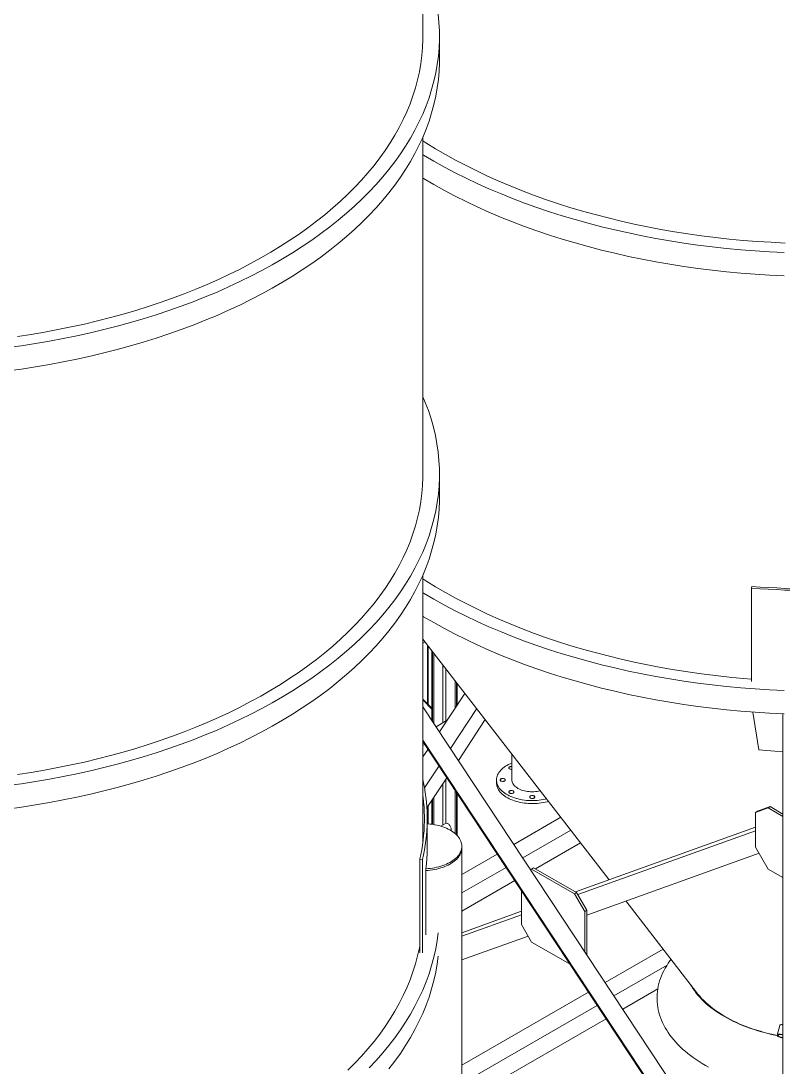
# Model space of a CAD drawing. Header units: millimetres. Extents: x 26816 to 90584, y 11074 to 56542.
# Drawn here: x 42086 to 44217, y 41808 to 44733 of the extents above; entities that cross this region are included whole.
import ezdxf

# ---------------------------------------------------------------- set-up
doc = ezdxf.new("R2010")
doc.units = ezdxf.units.MM
doc.layers.add('MAU_CAM', color=30, linetype='Continuous')

msp = doc.modelspace()

# ---------------------------------------------------------------- linework, layer by layer
at = {"layer": 'MAU_CAM', "linetype": 'Continuous', "lineweight": 0}
for p, q in [((43210.5, 44690.6), (43210.5, 45634)), ((43256.5, 44625.2), (43256.5, 44690.6)), ((43210.5, 43465.8), (43210.5, 44409.1)), ((43256.5, 43400.4), (43256.5, 43465.8)), ((43210.5, 42439), (43210.5, 43184.3)), ((44129.4, 43147.2), (44130.5, 43151.8)), ((44129.4, 42885.9), (44129.4, 43147.2)), ((43210.5, 43004.5), (43731.5, 42331.7)), ((43210.5, 42993.1), (43216.6, 42996.6)), ((43223.3, 42823.8), (43223.3, 42987.9)), ((43225.1, 42822), (43225.1, 42985.7)), ((43235.3, 42972.4), (43235.3, 42777.6)), ((43236.7, 42970.6), (43236.7, 42775.5)), ((43241, 42965.1), (43241, 42769.1)), ((43266.4, 42932.2), (43266.4, 42770.8)), ((43274.9, 42921.3), (43274.9, 42775.4)), ((43300.4, 42888.4), (43300.4, 42811.4)), ((43304.6, 42882.9), (43304.6, 42817.8)), ((43306, 42881.1), (43306, 42819.9)), ((43235.3, 42811.4), (43210.5, 42837)), ((43235.3, 42809.1), (43210.5, 42834.6)), ((43256.7, 42745.2), (43327.9, 42852.9)), ((44217.2, 41291.3), (43210.5, 42815.2)), ((43287.5, 42698.7), (43361.1, 42810.1)), ((44150, 42694.7), (44132.4, 42800.6)), ((43273.2, 42774.7), (43247.2, 42759.7)), ((43309.4, 42665.6), (43384.7, 42779.6)), ((44217.2, 42795.7), (44217.2, 40983.4)), ((44194.9, 41232), (43210.5, 42722.1)), ((44193.5, 41230.9), (43210.5, 42718.9)), ((43210.5, 42718.3), (44193.3, 41230.6)), ((43210.5, 42707.3), (43215.7, 42710.3)), ((43210.5, 42675.3), (43224.7, 42696.8)), ((43223.3, 42694.7), (43223.3, 42698.8)), ((43458.9, 42683.7), (43458.9, 42610.7)), ((43215, 42589), (43255.5, 42650.2)), ((43221.6, 42532.7), (43277.3, 42617.1)), ((43266.4, 42600.6), (43266.4, 42485)), ((43274.9, 42613.4), (43274.9, 42489.6)), ((43416.1, 42610.7), (43416.1, 42602.5)), ((43300.4, 42582.2), (43300.4, 42460.8)), ((43304.6, 42575.7), (43304.6, 42456.9)), ((43306, 42573.6), (43306, 42455.4)), ((43223.3, 42488.2), (43223.3, 42535.3)), ((43225.1, 42488.1), (43225.1, 42537.9)), ((43235.3, 42553.5), (43235.3, 42486.9)), ((43236.7, 42555.6), (43236.7, 42486.7)), ((43241, 42562.1), (43241, 42486.1)), ((44146.1, 42523.4), (44181.4, 42536.1)), ((44181.4, 42536.1), (44175.8, 42532.9)), ((44181.4, 42536.1), (44217.2, 42515.5)), ((43464.7, 42430.4), (43596.3, 42506.4)), ((44140.4, 42520.2), (44175.8, 42532.9)), ((44146.1, 42523.4), (44140.4, 42520.2)), ((44140.4, 42422.9), (44140.4, 42520.2)), ((44175.8, 42532.9), (44217.2, 42508.9)), ((43222.5, 42425.5), (43222.5, 42502.2)), ((43273.2, 42488.9), (43260.4, 42481.5)), ((44140.4, 42478.6), (43636.6, 42297.6)), ((43489.3, 42393.2), (43623.8, 42470.8)), ((44140.4, 42468.8), (43643.2, 42290.3)), ((43319.1, 42420.6), (43319.1, 42425.5)), ((43319.1, 40303.9), (43319.1, 42420.6)), ((43524.8, 42362.2), (43651.3, 42435.3)), ((44175.8, 42361.6), (44140.4, 42422.9)), ((43209.5, 42388.3), (43201.6, 42388.9)), ((43201.6, 42388.9), (43201.6, 42127.6)), ((43209.5, 42127), (43209.5, 42388.3)), ((43319.1, 42346.3), (43418.3, 42403.6)), ((44150.1, 42406.1), (43668.5, 42233.1)), ((43218.5, 42362.4), (43218.5, 42357.5)), ((43319.1, 42294.9), (43442.9, 42366.4)), ((43511.3, 42359.9), (43514.3, 42361.7)), ((43520, 42365), (43514.3, 42361.7)), ((43514.3, 42361.7), (43634.5, 42292.3)), ((43520, 42365), (43640.2, 42295.6)), ((44217.2, 42337.7), (44175.8, 42361.6)), ((43218.5, 42357.5), (43218.5, 42177.9)), ((43319.1, 42243.5), (43467.5, 42329.2)), ((43486, 42301.2), (43486, 42206.5)), ((43640.2, 42295.6), (43634.5, 42292.3)), ((43634.5, 42292.3), (43662.8, 42243.3)), ((43640.2, 42295.6), (43668.5, 42246.6)), ((43777.6, 42272.3), (43976.7, 42015.2)), ((43486, 42243.6), (43319.1, 42183.6)), ((43668.5, 42246.6), (43662.8, 42243.3)), ((43662.8, 42243.3), (43662.8, 42130.6)), ((43668.5, 42246.6), (43668.5, 42122)), ((43486, 42233.8), (43319.1, 42173.9)), ((43486, 42206.5), (43514.3, 42157.6)), ((43504.6, 42174.3), (43319.1, 42107.7)), ((43514.3, 42157.6), (43622, 42095.4)), ((43719.7, 42044.4), (43881.7, 42137.9)), ((43744.3, 42007.2), (43893.2, 42093.1)), ((43319.1, 41813.1), (43673.3, 42017.6)), ((43768.9, 41969.9), (43866.9, 42026.5)), ((43319.1, 41761.7), (43697.9, 41980.4)), ((43328.4, 41715.7), (43722.5, 41943.2)), ((44207.9, 41924.5), (44201.1, 41897.5))]:
    msp.add_line(p, q, dxfattribs=at)
at = {"layer": 'MAU_CAM', "linetype": 'Continuous', "lineweight": 0, "flags": 128}
for points in [[(42048.2, 43819.6), (42087.8, 43825.1), (42127, 43831.1), (42166, 43837.7), (42204.7, 43844.9), (42243, 43852.7), (42281, 43861.1), (42318.6, 43870), (42355.7, 43879.5), (42392.4, 43889.6), (42428.6, 43900.2), (42464.4, 43911.4), (42499.6, 43923.1), (42534.3, 43935.3), (42568.4, 43948.1), (42601.9, 43961.4), (42634.8, 43975.1), (42667, 43989.4), (42698.6, 44004.2), (42729.5, 44019.4), (42759.7, 44035.1), (42789.2, 44051.2), (42817.9, 44067.8), (42845.9, 44084.8), (42873.1, 44102.3), (42899.5, 44120.1), (42925, 44138.4), (42949.8, 44157), (42973.6, 44176), (42996.6, 44195.3), (43018.7, 44215), (43039.9, 44235), (43060.2, 44255.3), (43079.6, 44276), (43098, 44296.9), (43115.4, 44318.1), (43131.9, 44339.5), (43147.4, 44361.2), (43161.9, 44383.1), (43175.4, 44405.3), (43187.8, 44427.6), (43199.3, 44450.1), (43209.7, 44472.8), (43219.1, 44495.6), (43227.5, 44518.5), (43234.8, 44541.6), (43241.1, 44564.8), (43246.3, 44588.1), (43250.4, 44611.4), (43253.5, 44634.8), (43255.5, 44658.2), (43256.4, 44681.7), (43256.3, 44705.1), (43255.1, 44728.6), (43252.8, 44752)], [(42076.5, 43850.8), (42114.6, 43856.7), (42152.5, 43863.1), (42190, 43870.1), (42227.2, 43877.6), (42264, 43885.7), (42300.5, 43894.4), (42336.5, 43903.7), (42372.1, 43913.4), (42407.3, 43923.7), (42441.9, 43934.6), (42476.1, 43945.9), (42509.8, 43957.8), (42542.8, 43970.2), (42575.4, 43983.1), (42607.3, 43996.4), (42638.6, 44010.3), (42669.2, 44024.6), (42699.2, 44039.4), (42728.5, 44054.6), (42757.1, 44070.3), (42785, 44086.4), (42812.1, 44102.9), (42838.5, 44119.8), (42864.1, 44137.1), (42888.9, 44154.8), (42912.9, 44172.9), (42936, 44191.3), (42958.4, 44210.1), (42979.8, 44229.2), (43000.4, 44248.6), (43020, 44268.3), (43038.8, 44288.3), (43056.7, 44308.6), (43073.6, 44329.2), (43089.6, 44350), (43104.6, 44371), (43118.7, 44392.3), (43131.8, 44413.7), (43143.9, 44435.4), (43155, 44457.2), (43165.1, 44479.2), (43174.3, 44501.4), (43182.4, 44523.7), (43189.4, 44546.1), (43195.5, 44568.5), (43200.6, 44591.1), (43204.6, 44613.8), (43207.6, 44636.5), (43209.5, 44659.2), (43210.4, 44682), (43210.5, 44690.6)], [(42048.2, 43754.3), (42087.8, 43759.7), (42127, 43765.8), (42166, 43772.4), (42204.7, 43779.6), (42243, 43787.4), (42281, 43795.7), (42318.6, 43804.7), (42355.7, 43814.2), (42392.4, 43824.3), (42428.6, 43834.9), (42464.4, 43846.1), (42499.6, 43857.8), (42534.3, 43870), (42568.4, 43882.8), (42601.9, 43896), (42634.8, 43909.8), (42667, 43924.1), (42698.6, 43938.8), (42729.5, 43954.1), (42759.7, 43969.8), (42789.2, 43985.9), (42817.9, 44002.5), (42845.9, 44019.5), (42873.1, 44037), (42899.5, 44054.8), (42925, 44073), (42949.8, 44091.7), (42973.6, 44110.6), (42996.6, 44130), (43018.7, 44149.7), (43039.9, 44169.7), (43060.2, 44190), (43079.6, 44210.7), (43098, 44231.6), (43115.4, 44252.8), (43131.9, 44274.2), (43147.4, 44295.9), (43161.9, 44317.8), (43175.4, 44339.9), (43187.8, 44362.3), (43199.3, 44384.8), (43209.7, 44407.4), (43219.1, 44430.3), (43227.5, 44453.2), (43234.8, 44476.3), (43241.1, 44499.5), (43246.3, 44522.8), (43250.4, 44546.1), (43253.5, 44569.5), (43255.5, 44592.9), (43256.4, 44616.4), (43256.5, 44625.2)], [(43210.5, 44397.7), (43218.6, 44392.5), (43245.6, 44375.9), (43273.3, 44359.7), (43301.7, 44343.9), (43330.9, 44328.6), (43360.7, 44313.7), (43391.2, 44299.3), (43422.3, 44285.3), (43454.1, 44271.8), (43486.4, 44258.8), (43519.4, 44246.3), (43552.9, 44234.3), (43586.9, 44222.8), (43621.5, 44211.9), (43656.5, 44201.4), (43692, 44191.5), (43728, 44182.2), (43764.3, 44173.4), (43801.1, 44165.1), (43838.2, 44157.4), (43875.6, 44150.3), (43913.4, 44143.7), (43951.4, 44137.7), (43989.7, 44132.3), (44028.3, 44127.5), (44067, 44123.3), (44105.9, 44119.6), (44145, 44116.6), (44184.2, 44114.1), (44223.5, 44112.2)], [(43210.5, 44358.7), (43212.4, 44357.5), (43241, 44340.8), (43270.3, 44324.5), (43300.3, 44308.7), (43331.1, 44293.4), (43362.5, 44278.5), (43394.6, 44264.1), (43427.3, 44250.2), (43460.7, 44236.8), (43494.6, 44223.9), (43529.2, 44211.6), (43564.3, 44199.7), (43599.9, 44188.4), (43636, 44177.7), (43672.6, 44167.5), (43709.6, 44157.8), (43747.1, 44148.7), (43785, 44140.2), (43823.2, 44132.3), (43861.8, 44124.9), (43900.7, 44118.2), (43939.9, 44112), (43979.4, 44106.4), (44019.1, 44101.5), (44059, 44097.1), (44099.1, 44093.3), (44139.4, 44090.2), (44179.8, 44087.7), (44220.3, 44085.7)], [(43210.5, 44293.3), (43212.4, 44292.2), (43241, 44275.5), (43270.3, 44259.2), (43300.3, 44243.4), (43331.1, 44228.1), (43362.5, 44213.2), (43394.6, 44198.8), (43427.3, 44184.9), (43460.7, 44171.5), (43494.6, 44158.6), (43529.2, 44146.2), (43564.3, 44134.4), (43599.9, 44123.1), (43636, 44112.3), (43672.6, 44102.1), (43709.6, 44092.5), (43747.1, 44083.4), (43785, 44074.9), (43823.2, 44067), (43861.8, 44059.6), (43900.7, 44052.9), (43939.9, 44046.7), (43979.4, 44041.1), (44019.1, 44036.1), (44059, 44031.8), (44099.1, 44028), (44139.4, 44024.9), (44179.8, 44022.3), (44220.3, 44020.4)], [(42048.2, 42594.8), (42087.8, 42600.2), (42127, 42606.3), (42166, 42612.9), (42204.7, 42620.1), (42243, 42627.9), (42281, 42636.3), (42318.6, 42645.2), (42355.7, 42654.7), (42392.4, 42664.8), (42428.6, 42675.4), (42464.4, 42686.6), (42499.6, 42698.3), (42534.3, 42710.5), (42568.4, 42723.3), (42601.9, 42736.6), (42634.8, 42750.3), (42667, 42764.6), (42698.6, 42779.4), (42729.5, 42794.6), (42759.7, 42810.3), (42789.2, 42826.4), (42817.9, 42843), (42845.9, 42860), (42873.1, 42877.5), (42899.5, 42895.3), (42925, 42913.6), (42949.8, 42932.2), (42973.6, 42951.2), (42996.6, 42970.5), (43018.7, 42990.2), (43039.9, 43010.2), (43060.2, 43030.5), (43079.6, 43051.2), (43098, 43072.1), (43115.4, 43093.3), (43131.9, 43114.7), (43147.4, 43136.4), (43161.9, 43158.3), (43175.4, 43180.4), (43187.8, 43202.8), (43199.3, 43225.3), (43209.7, 43248), (43219.1, 43270.8), (43227.5, 43293.7), (43234.8, 43316.8), (43241.1, 43340), (43246.3, 43363.3), (43250.4, 43386.6), (43253.5, 43410), (43255.5, 43433.4), (43256.4, 43456.9), (43256.3, 43480.3), (43255.1, 43503.8), (43252.8, 43527.2), (43249.5, 43550.6), (43245.1, 43573.9), (43239.6, 43597.2), (43233.1, 43620.3), (43225.6, 43643.4), (43216.9, 43666.3), (43210.5, 43681.8)], [(42076.5, 42626), (42114.6, 42631.8), (42152.5, 42638.3), (42190, 42645.3), (42227.2, 42652.8), (42264, 42660.9), (42300.5, 42669.6), (42336.5, 42678.8), (42372.1, 42688.6), (42407.3, 42698.9), (42441.9, 42709.8), (42476.1, 42721.1), (42509.8, 42733), (42542.8, 42745.4), (42575.4, 42758.2), (42607.3, 42771.6), (42638.6, 42785.5), (42669.2, 42799.8), (42699.2, 42814.6), (42728.5, 42829.8), (42757.1, 42845.4), (42785, 42861.5), (42812.1, 42878.1), (42838.5, 42895), (42864.1, 42912.3), (42888.9, 42930), (42912.9, 42948), (42936, 42966.5), (42958.4, 42985.2), (42979.8, 43004.3), (43000.4, 43023.8), (43020, 43043.5), (43038.8, 43063.5), (43056.7, 43083.8), (43073.6, 43104.4), (43089.6, 43125.2), (43104.6, 43146.2), (43118.7, 43167.5), (43131.8, 43188.9), (43143.9, 43210.6), (43155, 43232.4), (43165.1, 43254.4), (43174.3, 43276.6), (43182.4, 43298.9), (43189.4, 43321.2), (43195.5, 43343.7), (43200.6, 43366.3), (43204.6, 43389), (43207.6, 43411.7), (43209.5, 43434.4), (43210.4, 43457.1), (43210.5, 43465.8)], [(42048.2, 42529.5), (42087.8, 42534.9), (42127, 42540.9), (42166, 42547.6), (42204.7, 42554.8), (42243, 42562.6), (42281, 42570.9), (42318.6, 42579.9), (42355.7, 42589.4), (42392.4, 42599.5), (42428.6, 42610.1), (42464.4, 42621.2), (42499.6, 42633), (42534.3, 42645.2), (42568.4, 42658), (42601.9, 42671.2), (42634.8, 42685), (42667, 42699.3), (42698.6, 42714), (42729.5, 42729.3), (42759.7, 42745), (42789.2, 42761.1), (42817.9, 42777.7), (42845.9, 42794.7), (42873.1, 42812.1), (42899.5, 42830), (42925, 42848.2), (42949.8, 42866.9), (42973.6, 42885.8), (42996.6, 42905.2), (43018.7, 42924.9), (43039.9, 42944.9), (43060.2, 42965.2), (43079.6, 42985.8), (43098, 43006.8), (43115.4, 43027.9), (43131.9, 43049.4), (43147.4, 43071.1), (43161.9, 43093), (43175.4, 43115.1), (43187.8, 43137.5), (43199.3, 43160), (43209.7, 43182.6), (43219.1, 43205.5), (43227.5, 43228.4), (43234.8, 43251.5), (43241.1, 43274.7), (43246.3, 43297.9), (43250.4, 43321.3), (43253.5, 43344.7), (43255.5, 43368.1), (43256.4, 43391.6), (43256.5, 43400.4)], [(43210.5, 43172.9), (43218.6, 43167.7), (43245.6, 43151.1), (43273.3, 43134.9), (43301.7, 43119.1), (43330.9, 43103.8), (43360.7, 43088.9), (43391.2, 43074.5), (43422.3, 43060.5), (43454.1, 43047), (43486.4, 43034), (43519.4, 43021.5), (43552.9, 43009.5), (43586.9, 42998), (43621.5, 42987.1), (43656.5, 42976.6), (43692, 42966.7), (43728, 42957.4), (43764.3, 42948.5), (43801.1, 42940.3), (43838.2, 42932.6), (43875.6, 42925.5), (43913.4, 42918.9), (43951.4, 42912.9), (43989.7, 42907.5), (44028.3, 42902.7), (44067, 42898.4), (44105.9, 42894.8), (44129.4, 42892.9)], [(44523.1, 43151.8), (44500.1, 43150.1), (44477.1, 43148.7), (44454, 43147.5), (44430.9, 43146.4), (44407.8, 43145.6), (44384.7, 43145), (44361.5, 43144.6), (44338.4, 43144.4), (44315.2, 43144.4), (44292, 43144.6), (44268.9, 43145), (44245.8, 43145.6), (44222.6, 43146.4), (44199.5, 43147.5), (44176.5, 43148.7), (44153.5, 43150.1), (44130.5, 43151.8)], [(43210.5, 43133.8), (43212.4, 43132.7), (43241, 43116), (43270.3, 43099.7), (43300.3, 43083.9), (43331.1, 43068.6), (43362.5, 43053.7), (43394.6, 43039.3), (43427.3, 43025.4), (43460.7, 43012), (43494.6, 42999.1), (43529.2, 42986.8), (43564.3, 42974.9), (43599.9, 42963.6), (43636, 42952.9), (43672.6, 42942.7), (43709.6, 42933), (43747.1, 42923.9), (43785, 42915.4), (43823.2, 42907.5), (43861.8, 42900.1), (43900.7, 42893.4), (43939.9, 42887.2), (43979.4, 42881.6), (44019.1, 42876.7), (44059, 42872.3), (44099.1, 42868.5), (44139.4, 42865.4), (44179.8, 42862.8), (44220.3, 42860.9)], [(44524.1, 43147.2), (44501, 43145.5), (44477.9, 43144.1), (44454.7, 43142.9), (44431.5, 43141.8), (44408.2, 43141), (44385, 43140.4), (44361.7, 43140), (44338.4, 43139.8), (44315.1, 43139.8), (44291.9, 43140), (44268.6, 43140.4), (44245.3, 43141), (44222.1, 43141.8), (44198.9, 43142.9), (44175.7, 43144.1), (44152.5, 43145.5), (44129.4, 43147.2)], [(43210.5, 43068.5), (43212.4, 43067.3), (43241, 43050.6), (43270.3, 43034.4), (43300.3, 43018.6), (43331.1, 43003.2), (43362.5, 42988.4), (43394.6, 42974), (43427.3, 42960.1), (43460.7, 42946.7), (43494.6, 42933.8), (43529.2, 42921.4), (43564.3, 42909.6), (43599.9, 42898.3), (43636, 42887.5), (43672.6, 42877.3), (43709.6, 42867.7), (43747.1, 42858.6), (43785, 42850.1), (43823.2, 42842.2), (43861.8, 42834.8), (43900.7, 42828), (43939.9, 42821.9), (43979.4, 42816.3), (44019.1, 42811.3), (44059, 42807), (44099.1, 42803.2), (44139.4, 42800.1), (44179.8, 42797.5), (44220.3, 42795.6)], [(44217.2, 42690.5), (44216.1, 42690.6), (44194, 42691.7), (44172, 42693.1), (44150, 42694.7)], [(43556.4, 42557.9), (43552.3, 42556.9), (43546.7, 42555.7), (43541, 42554.8), (43535.2, 42554), (43529.4, 42553.5), (43523.5, 42553.1), (43517.5, 42552.9), (43511.6, 42553), (43505.7, 42553.3), (43499.8, 42553.7), (43494, 42554.4), (43488.3, 42555.2), (43482.6, 42556.3), (43477.1, 42557.5), (43471.7, 42558.9), (43466.5, 42560.5), (43461.4, 42562.3), (43456.6, 42564.3), (43451.9, 42566.4), (43447.5, 42568.7), (43443.3, 42571.1), (43439.3, 42573.6), (43435.7, 42576.3), (43432.3, 42579.1), (43429.2, 42582.1), (43426.4, 42585.1), (43424, 42588.2), (43421.8, 42591.4), (43420, 42594.6), (43418.5, 42597.9), (43417.4, 42601.3), (43416.6, 42604.7), (43416.2, 42608.1), (43416.1, 42611.5), (43416.3, 42614.9), (43416.9, 42618.3), (43417.9, 42621.7), (43419.2, 42625.1), (43420.9, 42628.3), (43422.8, 42631.6), (43425.1, 42634.7), (43427.8, 42637.8), (43430.7, 42640.8), (43434, 42643.6), (43437.5, 42646.4), (43441.3, 42649), (43445.3, 42651.5), (43449.7, 42653.8), (43454.2, 42656), (43458.9, 42658)], [(43458.9, 42640.4), (43458.5, 42640.3), (43456.9, 42640.3), (43455.4, 42640.5), (43454, 42640.9), (43452.8, 42641.5), (43451.8, 42642.2), (43451.1, 42643), (43450.8, 42643.9), (43450.8, 42644.8), (43451.1, 42645.7), (43451.8, 42646.5), (43452.8, 42647.2), (43454, 42647.8), (43455.4, 42648.2), (43456.9, 42648.4), (43458.5, 42648.4), (43458.9, 42648.3)], [(43210.5, 42612), (43212.4, 42602.8), (43214.9, 42589.5), (43217.1, 42576.1), (43218.9, 42562.7), (43220.3, 42549.3), (43221.4, 42535.8), (43222.1, 42522.4), (43222.4, 42509), (43222.4, 42495.5), (43222.1, 42482.1), (43221.4, 42468.6), (43220.3, 42455.2), (43218.9, 42441.8), (43217.1, 42428.4), (43214.9, 42415), (43212.4, 42401.6), (43209.5, 42388.3)], [(43561.6, 42551.1), (43557.7, 42550), (43552.3, 42548.7), (43546.7, 42547.5), (43541, 42546.6), (43535.2, 42545.8), (43529.4, 42545.3), (43523.5, 42544.9), (43517.5, 42544.8), (43511.6, 42544.8), (43505.7, 42545.1), (43499.8, 42545.5), (43494, 42546.2), (43488.3, 42547), (43482.6, 42548.1), (43477.1, 42549.3), (43471.7, 42550.8), (43466.5, 42552.4), (43461.4, 42554.2), (43456.6, 42556.1), (43451.9, 42558.2), (43447.5, 42560.5), (43443.3, 42562.9), (43439.3, 42565.5), (43435.7, 42568.2), (43432.3, 42571), (43429.2, 42573.9), (43426.4, 42576.9), (43424, 42580), (43421.8, 42583.2), (43420, 42586.5), (43418.5, 42589.8), (43417.4, 42593.1), (43416.6, 42596.5), (43416.2, 42599.9), (43416.1, 42602.5)], [(43438.5, 42607.8), (43437.3, 42607.2), (43435.9, 42606.9), (43434.3, 42606.7), (43432.8, 42606.7), (43431.2, 42606.9), (43429.8, 42607.2), (43428.6, 42607.8), (43427.6, 42608.5), (43426.9, 42609.3), (43426.6, 42610.2), (43426.6, 42611.1), (43426.9, 42612), (43427.6, 42612.8), (43428.6, 42613.5), (43429.8, 42614.1), (43431.2, 42614.5), (43432.8, 42614.7), (43434.3, 42614.7), (43435.9, 42614.5), (43437.3, 42614.1), (43438.5, 42613.5), (43439.5, 42612.8), (43440.2, 42612), (43440.5, 42611.1), (43440.5, 42610.2), (43440.2, 42609.3), (43439.5, 42608.5), (43438.5, 42607.8)], [(43538.9, 42580.4), (43537.9, 42580.2), (43533.7, 42579.3), (43529.4, 42578.6), (43525, 42578.1), (43520.5, 42577.8), (43516.1, 42577.7), (43511.6, 42577.8), (43507.1, 42578.1), (43502.7, 42578.6), (43498.4, 42579.3), (43494.2, 42580.2), (43490.1, 42581.3), (43486.2, 42582.5), (43482.5, 42584), (43478.9, 42585.6), (43475.6, 42587.3), (43472.6, 42589.2), (43469.8, 42591.3), (43467.3, 42593.4), (43465.1, 42595.7), (43463.3, 42598), (43461.7, 42600.5), (43460.5, 42603), (43459.6, 42605.5), (43459.1, 42608.1), (43458.9, 42610.7)], [(43210.5, 42565.5), (43210.9, 42562.4), (43212.3, 42549), (43213.4, 42535.7), (43214.1, 42522.3), (43214.4, 42508.9), (43214.4, 42495.5), (43214.1, 42482.2), (43213.4, 42468.8), (43212.3, 42455.5), (43210.9, 42442.1), (43209.1, 42428.8), (43207, 42415.5), (43204.5, 42402.2), (43201.6, 42388.9)], [(43462.7, 42574.1), (43461.4, 42573.6), (43460, 42573.2), (43458.5, 42573), (43456.9, 42573), (43455.4, 42573.2), (43454, 42573.6), (43452.8, 42574.1), (43451.8, 42574.8), (43451.1, 42575.7), (43450.8, 42576.5), (43450.8, 42577.4), (43451.1, 42578.3), (43451.8, 42579.1), (43452.8, 42579.9), (43454, 42580.4), (43455.4, 42580.8), (43456.9, 42581), (43458.5, 42581), (43460, 42580.8), (43461.4, 42580.4), (43462.7, 42579.9), (43463.6, 42579.1), (43464.3, 42578.3), (43464.7, 42577.4), (43464.7, 42576.5), (43464.3, 42575.7), (43463.6, 42574.8), (43462.7, 42574.1)], [(43521, 42560.2), (43519.8, 42559.6), (43518.4, 42559.2), (43516.8, 42559), (43515.3, 42559), (43513.7, 42559.2), (43512.3, 42559.6), (43511.1, 42560.2), (43510.1, 42560.9), (43509.4, 42561.7), (43509.1, 42562.6), (43509.1, 42563.5), (43509.4, 42564.4), (43510.1, 42565.2), (43511.1, 42565.9), (43512.3, 42566.5), (43513.7, 42566.9), (43515.3, 42567.1), (43516.8, 42567.1), (43518.4, 42566.9), (43519.8, 42566.5), (43521, 42565.9), (43522, 42565.2), (43522.7, 42564.4), (43523, 42563.5), (43523, 42562.6), (43522.7, 42561.7), (43522, 42560.9), (43521, 42560.2)], [(43218.5, 42362.4), (43224.8, 42362.8), (43231, 42363.5), (43237.1, 42364.3), (43243.1, 42365.3), (43249, 42366.5), (43254.8, 42367.9), (43260.4, 42369.5), (43265.9, 42371.2), (43271.2, 42373.2), (43276.3, 42375.3), (43281.1, 42377.6), (43285.7, 42380), (43290.1, 42382.6), (43294.2, 42385.4), (43298.1, 42388.2), (43301.6, 42391.2), (43304.9, 42394.3), (43307.8, 42397.5), (43310.4, 42400.8), (43312.7, 42404.2), (43314.6, 42407.6), (43316.2, 42411.1), (43317.5, 42414.7), (43318.4, 42418.3), (43318.9, 42421.9), (43319.1, 42425.5), (43318.9, 42429.1), (43318.4, 42432.7), (43317.5, 42436.3), (43316.2, 42439.8), (43314.6, 42443.3), (43312.7, 42446.8), (43310.4, 42450.2), (43307.8, 42453.4), (43304.9, 42456.6), (43301.6, 42459.7), (43298.1, 42462.7), (43294.2, 42465.6), (43290.1, 42468.3), (43285.7, 42470.9), (43281.1, 42473.4), (43276.3, 42475.6), (43271.2, 42477.8), (43265.9, 42479.7), (43260.4, 42481.5), (43254.8, 42483.1), (43249, 42484.5), (43243.1, 42485.7), (43237.1, 42486.7), (43231, 42487.5), (43224.8, 42488.1), (43222.5, 42488.3)], [(43289.8, 42471.9), (43289.7, 42473.8), (43289.3, 42475.7), (43288.6, 42477.8), (43287.8, 42479.8), (43286.7, 42481.8), (43285.5, 42483.6), (43284.1, 42485.3), (43282.6, 42486.7), (43281, 42487.9), (43279.4, 42488.8), (43277.9, 42489.4), (43276.4, 42489.7), (43275, 42489.6), (43273.8, 42489.2), (43273.5, 42489.1)], [(43289.3, 42468.8), (43289.7, 42470.1), (43289.8, 42471.9)], [(43222.5, 42425.5), (43222.4, 42418.5), (43222, 42404.5), (43221.3, 42390.4), (43220.1, 42376.4), (43218.5, 42362.4)], [(43319.1, 42420.6), (43318.9, 42417), (43318.4, 42413.4), (43317.5, 42409.8), (43316.2, 42406.2), (43314.6, 42402.7), (43312.7, 42399.3), (43310.4, 42395.9), (43307.8, 42392.6), (43304.9, 42389.4), (43301.6, 42386.3), (43298.1, 42383.3), (43294.2, 42380.5), (43290.1, 42377.7), (43285.7, 42375.1), (43281.1, 42372.7), (43276.3, 42370.4), (43271.2, 42368.3), (43265.9, 42366.3), (43260.4, 42364.6), (43254.8, 42363), (43249, 42361.6), (43243.1, 42360.4), (43237.1, 42359.4), (43231, 42358.6), (43224.8, 42357.9), (43218.5, 42357.5)], [(43218.5, 42357.5), (43224.8, 42357.9), (43231, 42358.6), (43237.1, 42359.4), (43243.1, 42360.4), (43249, 42361.6), (43254.8, 42363), (43260.4, 42364.6), (43265.9, 42366.3), (43271.2, 42368.3), (43276.3, 42370.4), (43281.1, 42372.7), (43285.7, 42375.1), (43290.1, 42377.7), (43294.2, 42380.5), (43298.1, 42383.3), (43301.6, 42386.3), (43304.9, 42389.4), (43307.8, 42392.6), (43310.4, 42395.9), (43312.7, 42399.3), (43314.6, 42402.7), (43316.2, 42406.2), (43317.5, 42409.8), (43318.4, 42413.4), (43318.9, 42417), (43319.1, 42420.6)], [(43060.2, 41805.7), (43079.6, 41826.4), (43098, 41847.3), (43115.4, 41868.5), (43131.9, 41889.9), (43147.4, 41911.6), (43161.9, 41933.5), (43175.4, 41955.6), (43187.8, 41978), (43199.3, 42000.5), (43209.7, 42023.1), (43219.1, 42046), (43227.5, 42068.9), (43234.8, 42092), (43241.1, 42115.2), (43246.3, 42138.5), (43250.4, 42161.8), (43253.2, 42182.9)], [(43000.4, 41798.9), (43020, 41818.7), (43038.8, 41838.7), (43056.7, 41859), (43073.6, 41879.5), (43089.6, 41900.3), (43104.6, 41921.4), (43118.7, 41942.7), (43131.8, 41964.1), (43143.9, 41985.8), (43155, 42007.6), (43165.1, 42029.6), (43174.3, 42051.8), (43182.4, 42074), (43189.4, 42096.4), (43195.5, 42118.9), (43200.6, 42141.5), (43201.6, 42146.9)], [(43115.4, 41803.1), (43131.9, 41824.6), (43147.4, 41846.3), (43161.9, 41868.2), (43175.4, 41890.3), (43187.8, 41912.6), (43199.3, 41935.1), (43209.7, 41957.8), (43219.1, 41980.6), (43227.5, 42003.6), (43234.8, 42026.7), (43241.1, 42049.9), (43246.3, 42073.1), (43250.4, 42096.5), (43253.2, 42117.6)], [(43904.2, 42108.8), (43901.2, 42104.9), (43896.4, 42098.1), (43892, 42091.2), (43887.8, 42084.2), (43884, 42077.2), (43880.6, 42070.2), (43877.4, 42063), (43874.7, 42055.9), (43872.2, 42048.6), (43870.1, 42041.4), (43868.4, 42034.1), (43867, 42026.8), (43865.9, 42019.5), (43865.2, 42012.2), (43864.9, 42004.8), (43864.9, 41997.5), (43865.2, 41990.1), (43865.9, 41982.8), (43867, 41975.5), (43868.4, 41968.2), (43870.1, 41960.9), (43872.2, 41953.6), (43874.7, 41946.4), (43877.4, 41939.2), (43880.6, 41932.1), (43884, 41925), (43887.8, 41918), (43892, 41911.1), (43896.4, 41904.2), (43901.2, 41897.4), (43906.3, 41890.7), (43911.8, 41884), (43917.5, 41877.5), (43923.6, 41871), (43929.9, 41864.6), (43936.6, 41858.4), (43943.6, 41852.2), (43950.8, 41846.2), (43958.4, 41840.3), (43966.2, 41834.5), (43974.3, 41828.8), (43982.6, 41823.2), (43991.3, 41817.8), (44000.1, 41812.6), (44009.3, 41807.4)], [(43958.4, 42038.8), (43961, 42034.3), (43965, 42028), (43969.3, 42021.7), (43973.9, 42015.5), (43978.9, 42009.4), (43984.2, 42003.4), (43989.7, 41997.5), (43995.6, 41991.6), (44001.8, 41985.9), (44008.3, 41980.3), (44015.1, 41974.8), (44022.2, 41969.4), (44029.5, 41964.2), (44037.1, 41959.1), (44045, 41954.1), (44053.2, 41949.3), (44061.6, 41944.6), (44070.2, 41940), (44079.1, 41935.6), (44088.1, 41931.4), (44097.5, 41927.3), (44107, 41923.4), (44116.7, 41919.6), (44126.6, 41916), (44136.7, 41912.6), (44147, 41909.4), (44157.4, 41906.4), (44168, 41903.5), (44178.7, 41900.8), (44189.6, 41898.3), (44200.6, 41896), (44201.4, 41895.9)], [(43976.7, 42015.2), (43979.2, 42012), (43984.3, 42006), (43989.7, 42000), (43995.4, 41994.2), (44001.4, 41988.4), (44007.7, 41982.8), (44014.3, 41977.2), (44021.2, 41971.8), (44028.4, 41966.5), (44035.8, 41961.4), (44043.6, 41956.3), (44051.5, 41951.4), (44059.8, 41946.7), (44068.2, 41942.1), (44077, 41937.6), (44085.9, 41933.3), (44095.1, 41929.2), (44104.4, 41925.2), (44114, 41921.4), (44123.8, 41917.7), (44133.8, 41914.3), (44143.9, 41911), (44154.2, 41907.9), (44164.7, 41904.9), (44175.3, 41902.2), (44186.1, 41899.6), (44197, 41897.3), (44201.2, 41896.4)], [(44217.2, 41889.9), (44216, 41889.9), (44214.2, 41890), (44212.3, 41890.3), (44210.3, 41890.7), (44208.5, 41891.3), (44206.7, 41892), (44205.1, 41892.8), (44203.7, 41893.6), (44202.6, 41894.5), (44201.7, 41895.4), (44201.2, 41896.3), (44201.1, 41897.1), (44201.2, 41897.9), (44201.8, 41898.5), (44202.6, 41899.1), (44203.7, 41899.5), (44205.1, 41899.7), (44206.7, 41899.8), (44208.5, 41899.8), (44210.4, 41899.6), (44210.4, 41899.6)], [(44217.2, 41890.8), (44217, 41890.8), (44215.5, 41890.8), (44213.8, 41890.9), (44212.1, 41891.1), (44210.3, 41891.6), (44208.6, 41892.1), (44207, 41892.8), (44205.6, 41893.5), (44204.5, 41894.3), (44203.7, 41895.2), (44203.2, 41896), (44203, 41896.8), (44203.2, 41897.4), (44203.8, 41898), (44204.7, 41898.5), (44205.9, 41898.8), (44207.3, 41898.9), (44208.9, 41898.9), (44210.6, 41898.7), (44210.6, 41898.7)]]:
    msp.add_lwpolyline(points, dxfattribs=at)
at = {"layer": 'MAU_CAM', "linetype": 'Continuous', "lineweight": 0}
for centre, radius, start, end in [((43276, 42770.3), 5.17, 82.3005, 118.7862), ((44206.3, 41873.2), 26.7, 65.9028, 81.2989), ((44207.5, 41877.8), 21.1, 62.5704, 81.4907)]:
    msp.add_arc(centre, radius, start, end, dxfattribs=at)
msp.add_open_spline([(44208, 41924.3), (44208, 41924.5), (44208, 41925.1), (44209.1, 41925.9), (44211.3, 41926.5), (44214.2, 41926.7), (44216.3, 41926.4), (44217.2, 41926.2)], degree=3, knots=[0, 0, 0, 0, 0.060571, 0.31048, 0.560444, 0.810438, 1, 1, 1, 1], dxfattribs=at)

doc.saveas('drawing.dxf')
